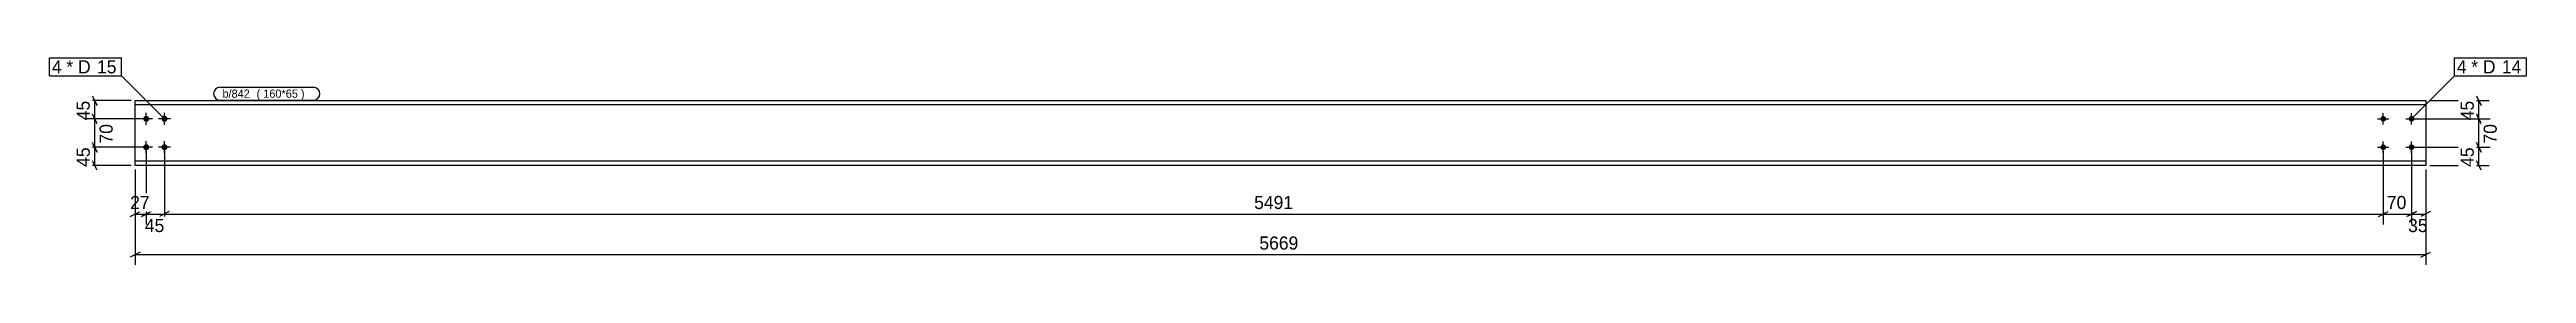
# Model space of a CAD drawing. Header units: millimetres. Extents: x 32 to 6162, y 32 to 543.
import ezdxf

# ---------------------------------------------------------------- set-up
doc = ezdxf.new("R2010")
doc.units = ezdxf.units.MM
doc.styles.add('Comic Sans MS', font='COMIC.TTF', dxfattribs={"height": 0.2})

msp = doc.modelspace()

# ---------------------------------------------------------------- hatches: boundary and pattern name
at = {"linetype": 'Continuous'}
for points in [[(263.9, 392.6, -1), (278.9, 392.6, -1)], [(308.9, 392.6, -1), (323.9, 392.6, -1)], [(5800.5, 392.6, -1), (5814.5, 392.6, -1)], [(5870.5, 392.6, -1), (5884.5, 392.6, -1)], [(263.9, 322.6, -1), (278.9, 322.6, -1)], [(308.9, 322.6, -1), (323.9, 322.6, -1)], [(5800.5, 322.6, -1), (5814.5, 322.6, -1)], [(5870.5, 322.6, -1), (5884.5, 322.6, -1)]]:
    msp.add_hatch(color=3, dxfattribs=at).paths.add_polyline_path(points)

# ---------------------------------------------------------------- linework, layer by layer
at = {"color": 8, "linetype": 'Continuous'}
for p, q in [((233.9, 437.6), (115.5, 437.6)), ((137.9, 449.6), (149.9, 425.6)), ((143.9, 392.6), (143.9, 437.6)), ((5922.5, 437.6), (6069.5, 437.6)), ((6037.9, 449.6), (6049.9, 425.6)), ((6043.9, 392.6), (6043.9, 437.6)), ((261.4, 392.6), (115.5, 392.6)), ((149.9, 380.6), (137.9, 404.6)), ((5887.5, 392.6), (6069.5, 392.6)), ((6049.9, 380.6), (6037.9, 404.6)), ((261.4, 322.6), (118.3, 322.6)), ((149.9, 310.6), (137.9, 334.6)), ((271.4, 312.6), (271.4, 129.2)), ((316.4, 312.6), (316.4, 132)), ((316.4, 312.6), (316.4, 129.2)), ((5807.5, 312.6), (5807.5, 132)), ((5877.5, 312.6), (5877.5, 129.2)), ((5887.5, 322.6), (6072.3, 322.6)), ((6049.9, 310.6), (6037.9, 334.6)), ((233.9, 277.6), (115.5, 277.6)), ((149.9, 265.6), (137.9, 289.6)), ((5912.5, 267.6), (5912.5, 129.2)), ((5922.5, 277.6), (6069.5, 277.6)), ((6049.9, 265.6), (6037.9, 289.6)), ((259.4, 151.6), (283.4, 163.6)), ((271.4, 157.6), (316.4, 157.6)), ((328.4, 163.6), (304.4, 151.6)), ((328.4, 163.6), (304.4, 151.6)), ((5795.5, 151.6), (5819.5, 163.6)), ((5865.5, 151.6), (5889.5, 163.6)), ((5877.5, 157.6), (5912.5, 157.6)), ((5924.5, 163.6), (5900.5, 151.6)), ((255.9, 63.6), (231.9, 51.6)), ((5900.5, 51.6), (5924.5, 63.6)), ((243.9, 57.6), (5912.5, 57.6))]:
    msp.add_line(p, q, dxfattribs=at)
at = {"color": 7, "linetype": 'Continuous'}
for p, q in [((243.9, 277.6), (243.9, 437.6)), ((243.9, 437.6), (5912.5, 437.6)), ((5912.5, 437.6), (5912.5, 277.6)), ((5912.5, 427.1), (243.9, 427.1)), ((5912.5, 288.1), (243.9, 288.1)), ((5912.5, 277.6), (243.9, 277.6))]:
    msp.add_line(p, q, dxfattribs=at)
at = {"color": 3, "linetype": 'Continuous'}
for p, q in [((286.4, 392.6), (256.4, 392.6)), ((271.4, 377.6), (271.4, 407.6)), ((331.4, 392.6), (301.4, 392.6)), ((316.4, 377.6), (316.4, 407.6)), ((5793.5, 392.6), (5821.5, 392.6)), ((5807.5, 378.6), (5807.5, 406.6)), ((5863.5, 392.6), (5891.5, 392.6)), ((5877.5, 378.6), (5877.5, 406.6)), ((286.4, 322.6), (256.4, 322.6)), ((271.4, 307.6), (271.4, 337.6)), ((331.4, 322.6), (301.4, 322.6)), ((316.4, 307.6), (316.4, 337.6)), ((5793.5, 322.6), (5821.5, 322.6)), ((5807.5, 308.6), (5807.5, 336.6)), ((5863.5, 322.6), (5891.5, 322.6)), ((5877.5, 308.6), (5877.5, 336.6))]:
    msp.add_line(p, q, dxfattribs=at)

# ---------------------------------------------------------------- wipeouts: each hides what was drawn before it
at = {"color": 0}
for points in [[(64.1, 504.7), (64.1, 536.7), (38, 536.7), (38, 504.7)], [(6015.6, 504.7), (6015.6, 536.7), (5989.5, 536.7), (5989.5, 504.7)]]:
    msp.add_wipeout(points, dxfattribs=at)

# ---------------------------------------------------------------- next in the draw order: wipeouts: each hides what was drawn before it
for points in [[(64.1, 504.7), (64.1, 536.7), (38, 536.7), (38, 504.7)], [(6015.6, 504.7), (6015.6, 536.7), (5989.5, 536.7), (5989.5, 504.7)], [(137.9, 447.6), (93.1, 447.6), (93.1, 382.6), (137.9, 382.6)], [(538.3, 444.6), (538.3, 464.6), (459.9, 464.6), (459.9, 444.6)], [(6037.9, 447.6), (5993.1, 447.6), (5993.1, 382.6), (6037.9, 382.6)], [(5927.4, 106.8), (5927.4, 151.6), (5862.5, 151.6), (5862.5, 106.8)], [(3136.7, 63.6), (3136.7, 108.4), (3019.7, 108.4), (3019.7, 63.6)]]:
    msp.add_wipeout(points, dxfattribs=at)

# ---------------------------------------------------------------- next in the draw order: linework, layer by layer
at = {"color": 7, "linetype": 'Continuous'}
for p, q in [((32, 498.7), (32, 542.7)), ((5877.5, 392.6), (5983.5, 498.7)), ((5983.5, 498.7), (5983.5, 542.7))]:
    msp.add_line(p, q, dxfattribs=at)
at = {"color": 8, "linetype": 'Continuous'}
for p, q in [((261.4, 392.6), (118.3, 392.6)), ((137.9, 404.6), (149.9, 380.6)), ((143.9, 322.6), (143.9, 392.6)), ((5887.5, 392.6), (6072.3, 392.6)), ((6037.9, 404.6), (6049.9, 380.6)), ((6043.9, 322.6), (6043.9, 392.6)), ((5877.5, 312.6), (5877.5, 132)), ((5912.5, 267.6), (5912.5, 32)), ((5807.5, 157.6), (5877.5, 157.6)), ((5889.5, 163.6), (5865.5, 151.6))]:
    msp.add_line(p, q, dxfattribs=at)

# ---------------------------------------------------------------- next in the draw order: texts
at = {"color": 3, "style": 'Comic Sans MS'}
for p in [(131.5, 389), (6031.5, 389)]:
    msp.add_text('45', height=32.38, rotation=90.00021, dxfattribs=at).set_placement(p)
for s, p in [('35', (5868.9, 113.2)), ('5669', (3026.1, 70))]:
    msp.add_text(s, height=32.38, dxfattribs=at).set_placement(p)

# ---------------------------------------------------------------- next in the draw order: wipeouts: each hides what was drawn before it
at = {"color": 0}
for points in [[(139.9, 504.7), (139.9, 536.7), (73.7, 536.7), (73.7, 504.7)], [(6091.4, 504.7), (6091.4, 536.7), (6025.2, 536.7), (6025.2, 504.7)], [(538.3, 444.6), (538.3, 464.6), (459.9, 464.6), (459.9, 444.6)]]:
    msp.add_wipeout(points, dxfattribs=at)

# ---------------------------------------------------------------- next in the draw order: linework, layer by layer
at = {"color": 7, "linetype": 'Continuous'}
msp.add_arc((453.9, 454.6), 16, 90, 270, dxfattribs=at)

# ---------------------------------------------------------------- next in the draw order: wipeouts: each hides what was drawn before it
at = {"color": 0}
for points in [[(139.9, 504.7), (139.9, 536.7), (73.7, 536.7), (73.7, 504.7)], [(6091.4, 504.7), (6091.4, 536.7), (6025.2, 536.7), (6025.2, 504.7)], [(679, 444.6), (679, 464.6), (544.3, 464.6), (544.3, 444.6)], [(194.7, 390.1), (149.9, 390.1), (149.9, 325.1), (194.7, 325.1)], [(6094.7, 390.1), (6049.9, 390.1), (6049.9, 325.1), (6094.7, 325.1)], [(5874.9, 163.6), (5874.9, 208.4), (5810, 208.4), (5810, 163.6)]]:
    msp.add_wipeout(points, dxfattribs=at)

# ---------------------------------------------------------------- next in the draw order: linework, layer by layer
at = {"color": 8, "linetype": 'Continuous'}
for p, q in [((261.4, 322.6), (115.5, 322.6)), ((137.9, 334.6), (149.9, 310.6)), ((143.9, 277.6), (143.9, 322.6)), ((5807.5, 312.6), (5807.5, 132)), ((5887.5, 322.6), (6069.5, 322.6)), ((6037.9, 334.6), (6049.9, 310.6)), ((6043.9, 277.6), (6043.9, 322.6)), ((316.4, 157.6), (5807.5, 157.6)), ((5795.5, 151.6), (5819.5, 163.6))]:
    msp.add_line(p, q, dxfattribs=at)

# ---------------------------------------------------------------- next in the draw order: texts
at = {"color": 3, "style": 'Comic Sans MS'}
for s, height, p in [('4', 32.4, (38, 504.7)), ('4', 32.4, (5989.5, 504.7)), ('70', 32.38, (5816.4, 170))]:
    msp.add_text(s, height=height, dxfattribs=at).set_placement(p)
for p in [(188.3, 331.5), (6088.3, 331.5)]:
    msp.add_text('70', height=32.38, rotation=90.00021, dxfattribs=at).set_placement(p)

# ---------------------------------------------------------------- next in the draw order: wipeouts: each hides what was drawn before it
at = {"color": 0}
for points in [[(194.7, 504.7), (194.7, 536.7), (149.5, 536.7), (149.5, 504.7)], [(6146.3, 504.7), (6146.3, 536.7), (6101, 536.7), (6101, 504.7)], [(679, 444.6), (679, 464.6), (544.3, 464.6), (544.3, 444.6)]]:
    msp.add_wipeout(points, dxfattribs=at)

# ---------------------------------------------------------------- next in the draw order: linework, layer by layer
at = {"color": 7, "linetype": 'Continuous'}
for p, q in [((453.9, 470.6), (685, 470.6)), ((453.9, 438.6), (685, 438.6))]:
    msp.add_line(p, q, dxfattribs=at)
msp.add_arc((685, 454.6), 16, 270, 90, dxfattribs=at)

# ---------------------------------------------------------------- next in the draw order: texts
at = {"color": 3, "style": 'Comic Sans MS'}
for s, height, p in [('b/842', 20.23, (459.9, 444.6)), ('(\xa0160*65\xa0) ', 20.234, (544.3, 444.6))]:
    msp.add_text(s, height=height, dxfattribs=at).set_placement(p)

# ---------------------------------------------------------------- next in the draw order: wipeouts: each hides what was drawn before it
at = {"color": 0}
for points in [[(194.7, 504.7), (194.7, 536.7), (149.5, 536.7), (149.5, 504.7)], [(6146.3, 504.7), (6146.3, 536.7), (6101, 536.7), (6101, 504.7)], [(137.9, 332.6), (93.1, 332.6), (93.1, 267.6), (137.9, 267.6)], [(6037.9, 332.6), (5993.1, 332.6), (5993.1, 267.6), (6037.9, 267.6)], [(3117, 163.6), (3117, 208.4), (3006.8, 208.4), (3006.8, 163.6)], [(326.4, 106.8), (326.4, 151.6), (261.4, 151.6), (261.4, 106.8)]]:
    msp.add_wipeout(points, dxfattribs=at)

# ---------------------------------------------------------------- next in the draw order: linework, layer by layer
at = {"color": 7, "linetype": 'Continuous'}
for p, q in [((32, 542.7), (210.3, 542.7)), ((32, 498.7), (210.3, 498.7)), ((210.3, 498.7), (210.3, 542.7)), ((316.4, 392.6), (210.3, 498.7)), ((5983.5, 542.7), (6161.9, 542.7)), ((5983.5, 498.7), (6161.9, 498.7)), ((6161.9, 498.7), (6161.9, 542.7))]:
    msp.add_line(p, q, dxfattribs=at)
at = {"color": 8, "linetype": 'Continuous'}
for p, q in [((271.4, 312.6), (271.4, 132)), ((243.9, 267.6), (243.9, 132)), ((231.9, 151.6), (255.9, 163.6)), ((243.9, 157.6), (271.4, 157.6)), ((283.4, 163.6), (259.4, 151.6))]:
    msp.add_line(p, q, dxfattribs=at)

# ---------------------------------------------------------------- next in the draw order: texts
at = {"color": 3, "style": 'Comic Sans MS'}
for s, p in [('* D', (73.7, 504.7)), ('15', (149.5, 504.7)), ('* D', (6025.2, 504.7)), ('14', (6101, 504.7)), ('5491', (3013.2, 170)), ('45', (267.8, 113.2))]:
    msp.add_text(s, height=32.38, dxfattribs=at).set_placement(p)
for p in [(131.5, 274), (6031.5, 274)]:
    msp.add_text('45', height=32.38, rotation=90.00021, dxfattribs=at).set_placement(p)

# ---------------------------------------------------------------- next in the draw order: wipeouts: each hides what was drawn before it
at = {"color": 0}
msp.add_wipeout([(290.1, 163.6), (290.1, 208.4), (225.2, 208.4), (225.2, 163.6)], dxfattribs=at)

# ---------------------------------------------------------------- next in the draw order: linework, layer by layer
at = {"color": 8, "linetype": 'Continuous'}
msp.add_line((243.9, 267.6), (243.9, 32), dxfattribs=at)

# ---------------------------------------------------------------- next in the draw order: texts
at = {"color": 3, "style": 'Comic Sans MS'}
msp.add_text('27', height=32.38, dxfattribs=at).set_placement((231.6, 170))

doc.saveas('drawing.dxf')
